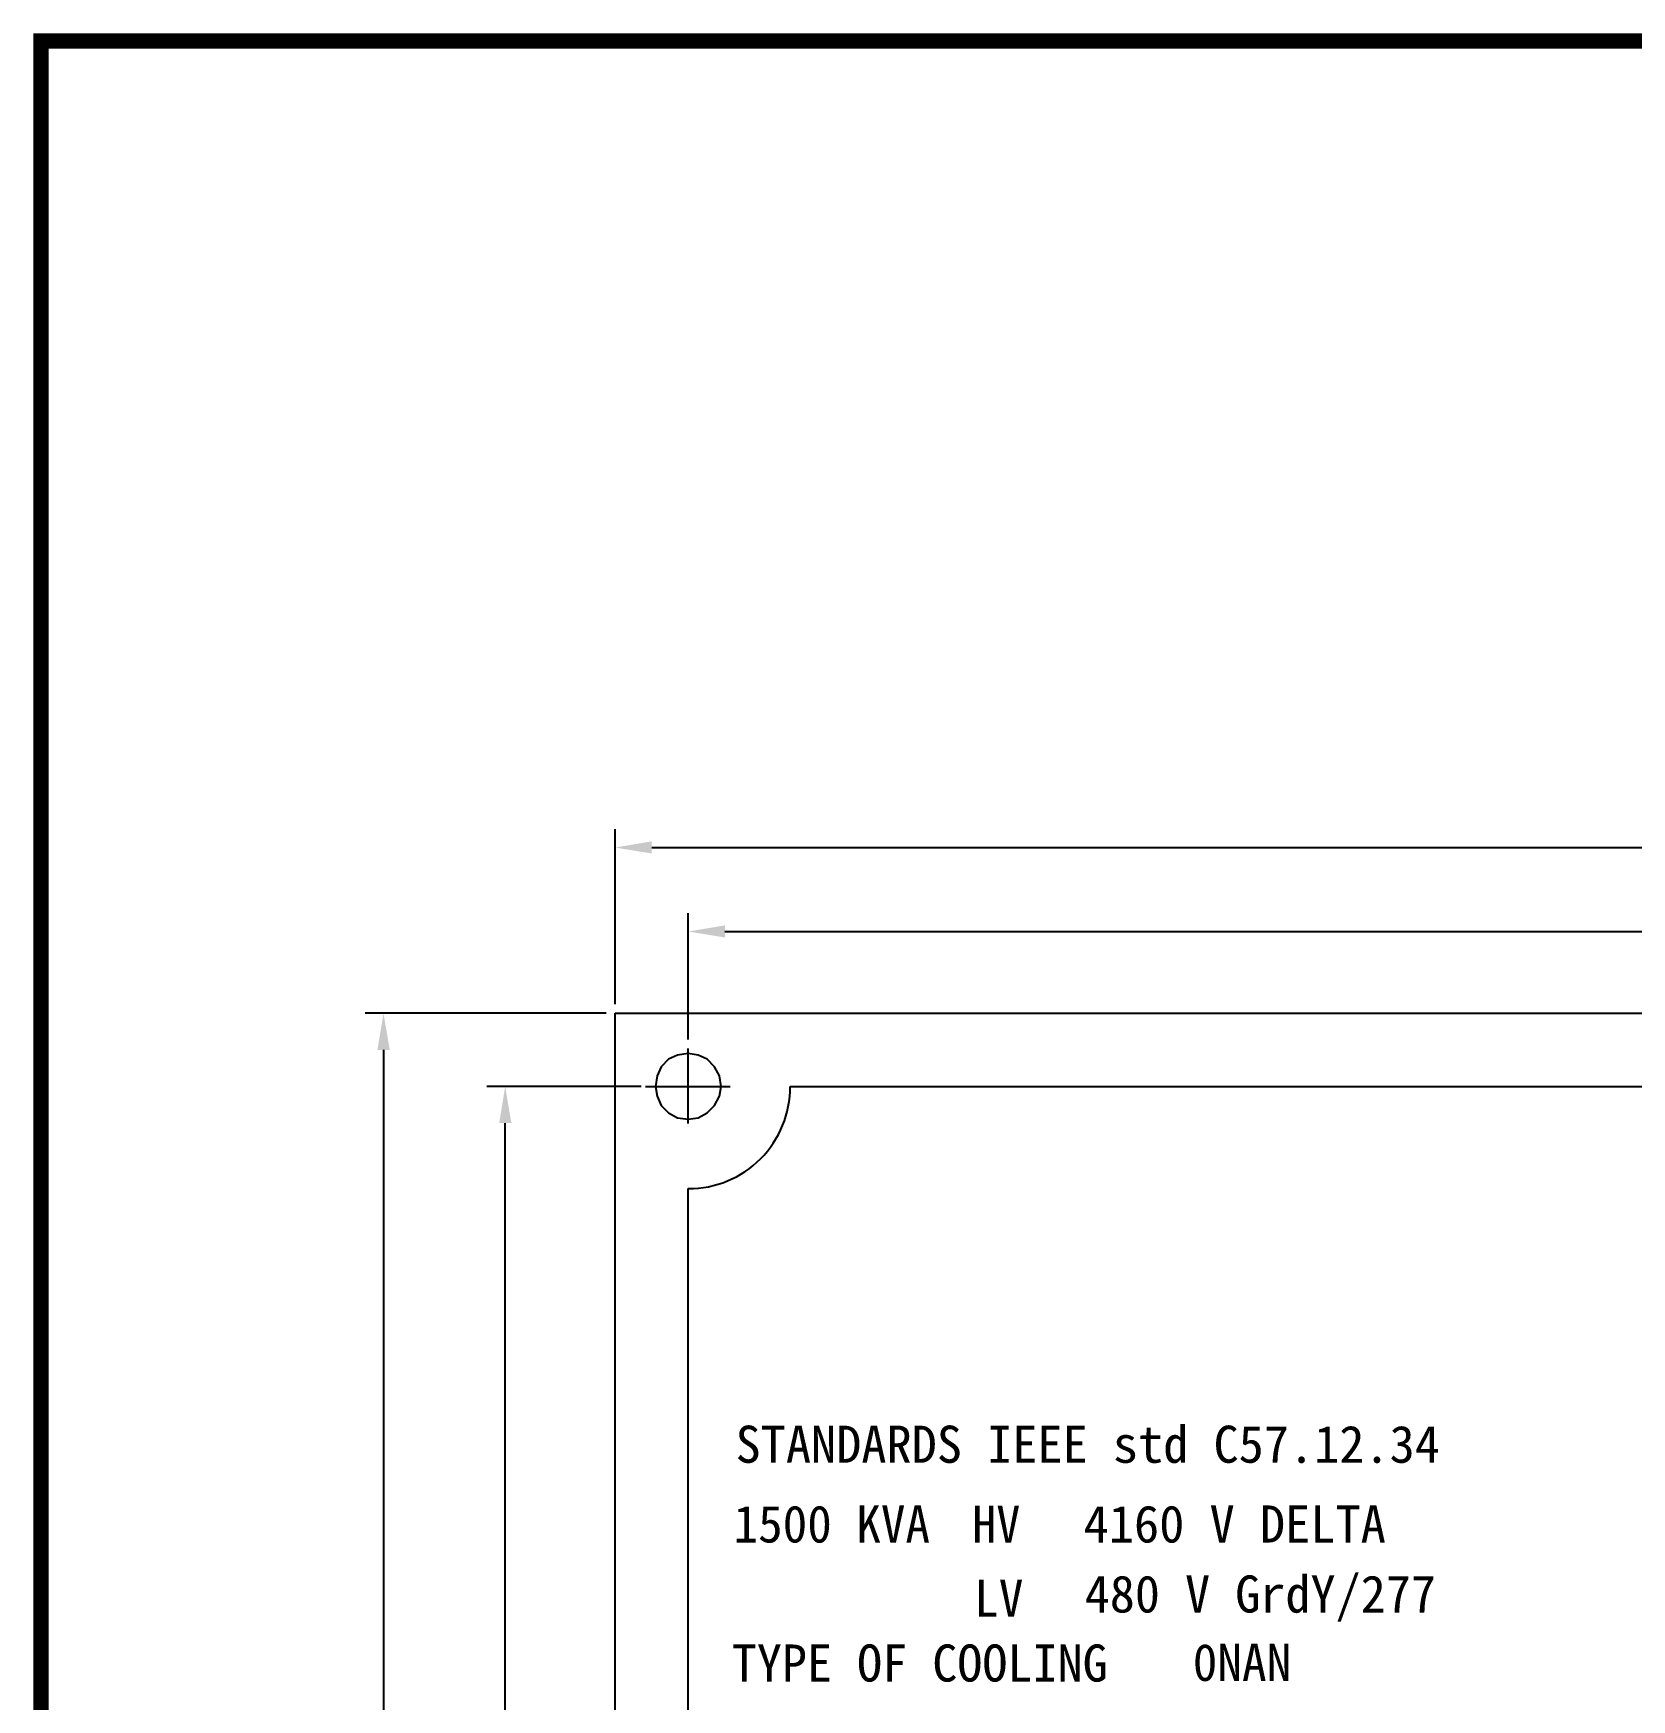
# Model space of a CAD drawing. Header units: millimetres. Extents: x 110847 to 209798, y -190593 to -156788.
# Drawn here: x 209579.4 to 209688.6, y -190002.9 to -189889 of the extents above; entities that cross this region are included whole.
import ezdxf

# ---------------------------------------------------------------- set-up
doc = ezdxf.new("R2010")
doc.units = ezdxf.units.MM
doc.header["$LTSCALE"] = 13
for name, color, linetype in [('1', 4, 'Continuous'), ('2', 3, 'Continuous'), ('PDF_Geometry', 7, 'Continuous')]:
    doc.layers.add(name, color=color, linetype=linetype)
doc.styles.add('PDF FangSong', font='simfang.ttf')
doc.styles.get("Standard").update_dxf_attribs({"font": 'gbenor.shx', "bigfont": 'gbcbig.shx'})
doc.dimstyles.new('ISO-25', dxfattribs={"dimtxt": 2.5, "dimasz": 2.5, "dimexe": 1.25, "dimexo": 0.625, "dimtad": 1, "dimtxsty": 'Standard', "dimcen": 2.5, "dimadec": 0, "dimazin": 0, "dimtfac": 1, "dimtmove": 0, "dimatfit": 3, "dimfxl": 1, "dimarcsym": 0})

# ---------------------------------------------------------------- blocks, each defined once
blk = doc.blocks.new('*D76')
at = {"layer": '2', "color": 0, "linetype": 'Continuous', "lineweight": -2}
for p, q in [((209624.19, -189957.8), (209624.19, -189949.17)), ((209764.16, -189957.8), (209764.16, -189949.17)), ((209626.69, -189950.42), (209761.66, -189950.42))]:
    blk.add_line(p, q, dxfattribs=at)
at = {"layer": '2', "color": 0, "linetype": 'Continuous'}
for points in [[(209626.69, -189950), (209626.69, -189950.83), (209624.19, -189950.42)], [(209761.66, -189950), (209761.66, -189950.83), (209764.16, -189950.42)]]:
    blk.add_solid(points, dxfattribs=at)
at = {"layer": 'Defpoints', "color": 0, "linetype": 'Continuous'}
for p in [(209764.16, -189950.42), (209624.19, -189958.42), (209764.16, -189958.42)]:
    blk.add_point(p, dxfattribs=at)
at = {"layer": '2', "color": 0, "linetype": 'Continuous', "insert": (209694.17, -189948.54), "char_height": 2.5, "attachment_point": 5}
blk.add_mtext('140', dxfattribs=at)
blk = doc.blocks.new('*D77')
at = {"layer": '2', "color": 0, "linetype": 'Continuous', "lineweight": -2}
for p, q in [((209619.19, -189955.38), (209619.19, -189943.43)), ((209769.21, -189955.38), (209769.21, -189943.43)), ((209621.69, -189944.68), (209766.71, -189944.68))]:
    blk.add_line(p, q, dxfattribs=at)
at = {"layer": '2', "color": 0, "linetype": 'Continuous'}
for points in [[(209621.69, -189944.26), (209621.69, -189945.09), (209619.19, -189944.68)], [(209766.71, -189944.26), (209766.71, -189945.09), (209769.21, -189944.68)]]:
    blk.add_solid(points, dxfattribs=at)
at = {"layer": 'Defpoints', "color": 0, "linetype": 'Continuous'}
for p in [(209769.21, -189944.68), (209619.19, -189956.01), (209769.21, -189956.01)]:
    blk.add_point(p, dxfattribs=at)
at = {"layer": '2', "color": 0, "linetype": 'Continuous', "insert": (209694.2, -189942.8), "char_height": 2.5, "attachment_point": 5}
blk.add_mtext('150', dxfattribs=at)
blk = doc.blocks.new('*D78')
at = {"layer": '2', "color": 0, "linetype": 'Continuous', "lineweight": -2}
for p, q in [((209620.98, -189961.01), (209610.43, -189961.01)), ((209611.68, -190123.52), (209611.68, -189963.51)), ((209620.98, -190126.02), (209610.43, -190126.02))]:
    blk.add_line(p, q, dxfattribs=at)
at = {"layer": '2', "color": 0, "linetype": 'Continuous'}
for points in [[(209611.27, -189963.51), (209612.1, -189963.51), (209611.68, -189961.01)], [(209611.27, -190123.52), (209612.1, -190123.52), (209611.68, -190126.02)]]:
    blk.add_solid(points, dxfattribs=at)
at = {"layer": 'Defpoints', "color": 0, "linetype": 'Continuous'}
for p in [(209611.68, -189961.01), (209621.61, -189961.01), (209621.61, -190126.02)]:
    blk.add_point(p, dxfattribs=at)
at = {"layer": '2', "color": 0, "linetype": 'Continuous', "insert": (209609.81, -190043.52), "char_height": 2.5, "attachment_point": 5, "rotation": 90}
blk.add_mtext('165', dxfattribs=at)
blk = doc.blocks.new('*D79')
at = {"layer": '2', "color": 0, "linetype": 'Continuous', "lineweight": -2}
for p, q in [((209618.57, -189956.01), (209602.12, -189956.01)), ((209603.37, -189958.51), (209603.37, -190128.52)), ((209618.57, -190131.02), (209602.12, -190131.02))]:
    blk.add_line(p, q, dxfattribs=at)
at = {"layer": '2', "color": 0, "linetype": 'Continuous'}
for points in [[(209602.95, -189958.51), (209603.79, -189958.51), (209603.37, -189956.01)], [(209602.95, -190128.52), (209603.79, -190128.52), (209603.37, -190131.02)]]:
    blk.add_solid(points, dxfattribs=at)
at = {"layer": 'Defpoints', "color": 0, "linetype": 'Continuous'}
for p in [(209619.19, -189956.01), (209603.37, -190131.02), (209619.19, -190131.02)]:
    blk.add_point(p, dxfattribs=at)
at = {"layer": '2', "color": 0, "linetype": 'Continuous', "insert": (209601.5, -190043.52), "char_height": 2.5, "attachment_point": 5, "rotation": 90}
blk.add_mtext('175', dxfattribs=at)

msp = doc.modelspace()

# ---------------------------------------------------------------- linework, layer by layer
at = {"layer": '1', "color": 0, "linetype": 'Continuous'}
msp.add_line((209579.967, -190238.588), (209579.967, -189889.568), dxfattribs=at)
at = {"layer": '1', "const_width": 1.05}
msp.add_lwpolyline([(209579.967, -189889.568), (209797.317, -189889.568), (209797.317, -190238.588), (209579.967, -190238.588), (209579.967, -189889.568), (209797.317, -189889.568)], dxfattribs=at)
at = {"layer": 'PDF_Geometry', "lineweight": 25}
for points in [[(209619.192, -189956.008), (209769.213, -189956.008), (209769.213, -190131.023), (209619.192, -190131.023), (209619.192, -189956.008)], [(209626.438, -189961.007), (209626.325, -189960.277), (209625.988, -189959.659), (209625.483, -189959.153), (209624.865, -189958.872), (209624.191, -189958.76), (209623.461, -189958.872), (209622.843, -189959.153), (209622.337, -189959.659), (209622.057, -189960.277), (209621.944, -189961.007), (209622.057, -189961.681), (209622.337, -189962.299), (209622.843, -189962.804), (209623.461, -189963.141), (209624.191, -189963.253), (209624.865, -189963.141), (209625.483, -189962.804), (209625.988, -189962.299), (209626.325, -189961.681), (209626.438, -189961.007)], [(209624.191, -189963.534), (209624.191, -189958.423)], [(209621.27, -189961.007), (209627.055, -189961.007)], [(209621.607, -189961.007), (209626.718, -189961.007)], [(209631.156, -189961.007), (209757.194, -189961.007)], [(209624.191, -190119.004), (209624.191, -189967.971)]]:
    msp.add_lwpolyline(points, dxfattribs=at)
msp.add_arc((209624.225, -189961.061), 6.925, 269.71884, 0.45049, dxfattribs=at)

# ---------------------------------------------------------------- texts
at = {"layer": '2', "linetype": 'Continuous', "char_height": 2.53409, "attachment_point": 7, "style": 'PDF FangSong'}
for s, insert in [('{\\W0.9969;STANDARDS IEEE std C57.12.34}', (209627.42, -189986.77)), ('{\\W0.9728;1500 KVA}', (209627.286, -189992.215)), ('\\W0.950748;HV', (209643.595, -189992.186)), ('{\\W0.9983;4160 V DELTA}', (209651.197, -189992.215)), ('{\\W0.9944;480 V GrdY/277}', (209651.27, -189997.573)), ('\\W0.979087;LV', (209643.711, -189997.24)), ('\\W0.993250;TYPE OF COOLING', (209627.16, -190001.714)), ('{\\W0.9759;0NAN}', (209658.655, -190001.671))]:
    msp.add_mtext(s, dxfattribs=dict(at, insert=insert))

# ---------------------------------------------------------------- dimensions: what is measured, and where the dimension line sits
at = {"layer": '2', "linetype": 'Continuous'}
for base, p1, p2, picture, middle in [((209769.213, -189944.677), (209619.192, -189956.008), (209769.213, -189956.008), '*D77', (209694.203, -189942.802)), ((209764.158, -189950.417), (209624.191, -189958.423), (209764.158, -189958.423), '*D76', (209694.175, -189948.542))]:
    dim = msp.add_linear_dim(base=base, p1=p1, p2=p2, dimstyle='ISO-25', override={"dimdec": 0}, dxfattribs=at)
    dim.commit()
    dim.dimension.update_dxf_attribs({"geometry": picture, "text_midpoint": middle})
for base, p1, p2, picture, middle in [((209603.37, -190131.023), (209619.192, -189956.008), (209619.192, -190131.023), '*D79', (209601.495, -190043.516)), ((209611.682, -189961.007), (209621.607, -190126.024), (209621.607, -189961.007), '*D78', (209609.807, -190043.516))]:
    dim = msp.add_linear_dim(base=base, p1=p1, p2=p2, angle=90, dimstyle='ISO-25', override={"dimdec": 0}, dxfattribs=at)
    dim.commit()
    dim.dimension.update_dxf_attribs({"geometry": picture, "text_midpoint": middle})

doc.saveas('drawing.dxf')
